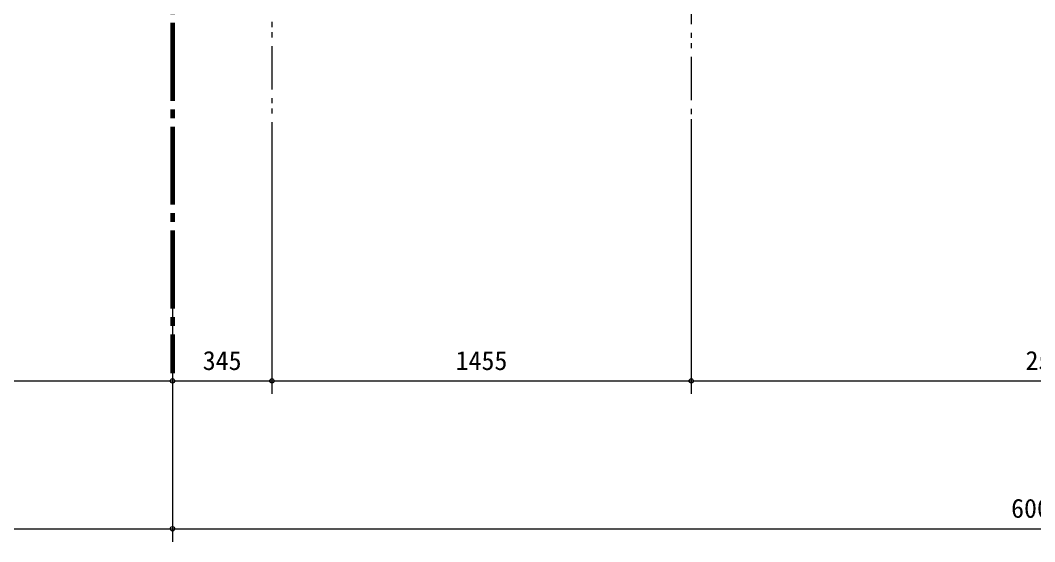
# Model space of a CAD drawing. Units: millimetres at full size, sheet at 1:30. Extents: x -16828 to 149130, y 47892 to 100313.
# Drawn here: x 5657 to 9177, y 48667 to 50475 of the extents above; entities that cross this region are included whole.
import ezdxf
from ezdxf.enums import TextEntityAlignment as Align

# ---------------------------------------------------------------- set-up
doc = ezdxf.new("R2010")
doc.units = ezdxf.units.MM
doc.header["$LTSCALE"] = 30
doc.header["$PDMODE"] = 32
doc.header["$PDSIZE"] = 15
doc.linetypes.add('CHAIN2', pattern=[12, 9, -1, 1, -1])
doc.linetypes.add('DOUBLE_CHAIN1', pattern=[8.8, 5, -1, 0.6, -0.6, 0.6, -1])
for name, color, linetype, lineweight in [('0-0', 7, 'CHAIN2', 15), ('2-2_間仕切り芯', 7, 'DOUBLE_CHAIN1', 15), ('9-6_無題7', 7, 'Continuous', 15)]:
    doc.layers.add(name, color=color, linetype=linetype, lineweight=lineweight)
doc.styles.add('ＭＳ ゴシック', font='')
doc.styles.get('ＭＳ ゴシック').set_extended_font_data('MS Gothic')

msp = doc.modelspace()

# ---------------------------------------------------------------- linework, layer by layer
at = {"layer": '0-0', "color": 1, "lineweight": 60}
msp.add_line((6184.96, 68105.86), (6184.96, 49250.86), dxfattribs=at)
at = {"layer": '2-2_間仕切り芯'}
for p, q in [((7984.96, 59059.84), (7984.96, 50005.86)), ((6529.96, 56721.19), (6529.96, 50005.86))]:
    msp.add_line(p, q, dxfattribs=at)
at = {"layer": '9-6_無題7'}
for p, q in [((6529.96, 50091.22), (6529.96, 49179.49)), ((7984.96, 50124.93), (7984.96, 49179.49)), ((6184.96, 49565.32), (6184.96, 49179.49)), ((184.96, 49224.49), (6184.96, 49224.49)), ((6184.96, 49224.49), (6529.96, 49224.49)), ((6184.96, 49220.86), (6184.96, 48667.08)), ((6529.96, 49224.49), (7984.96, 49224.49)), ((7984.96, 49224.49), (10484.96, 49224.49)), ((184.96, 48712.08), (6184.96, 48712.08)), ((6184.96, 48712.08), (12184.96, 48712.08))]:
    msp.add_line(p, q, dxfattribs=at)
for p in [(6184.96, 49224.49), (6529.96, 49224.49), (7984.96, 49224.49), (6184.96, 48712.08)]:
    msp.add_point(p, dxfattribs=at)

# ---------------------------------------------------------------- texts
at = {"layer": '9-6_無題7', "style": 'ＭＳ ゴシック'}
for s, p in [('345', (6289.96, 49242.49)), ('1455', (7167.46, 49242.49)), ('2500', (9144.96, 49242.49)), ('6000', (9094.96, 48730.08))]:
    msp.add_text(s, height=65.98, dxfattribs=at).set_placement(p, align=Align.BOTTOM_LEFT)

doc.saveas('drawing.dxf')
